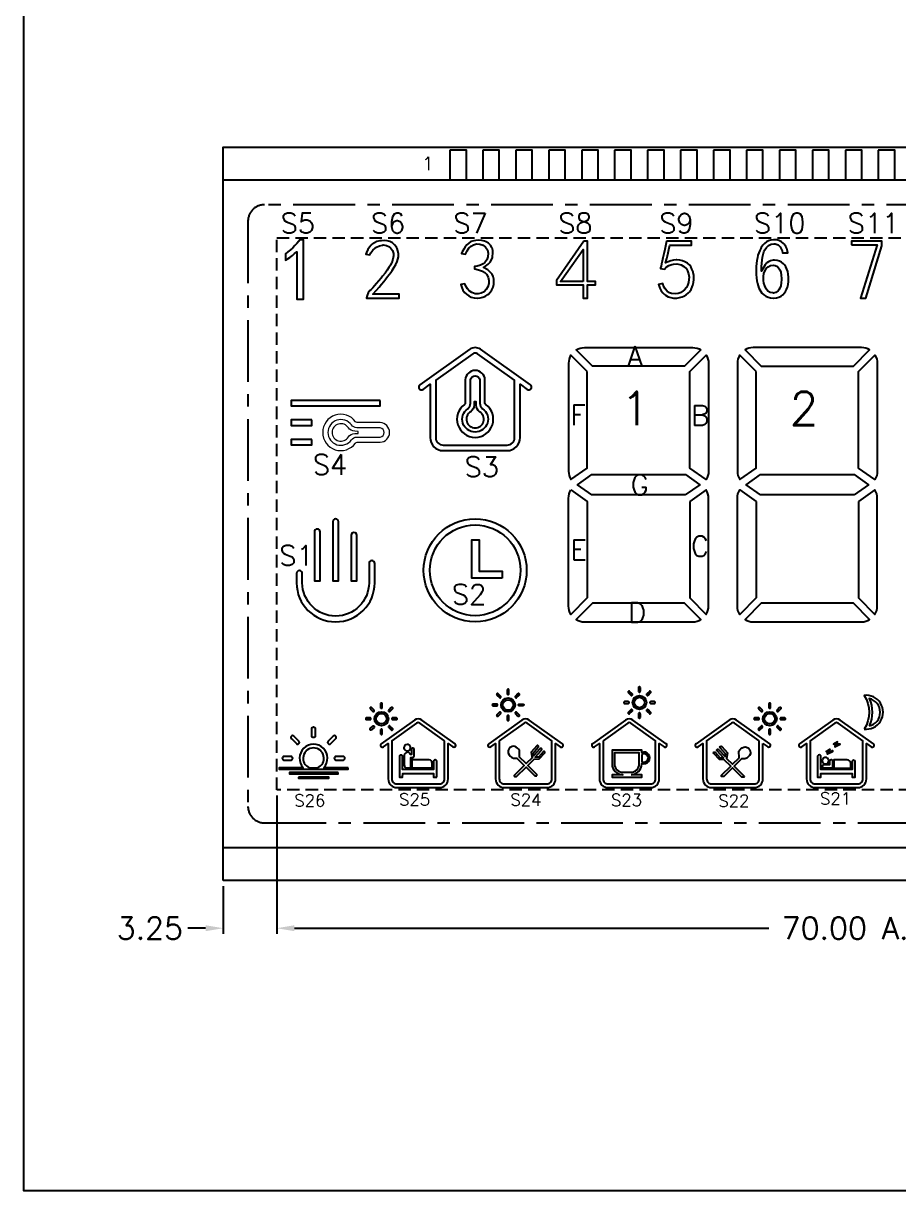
# Model space of a CAD drawing. Header units: millimetres. Extents: x 38 to 574, y 164 to 344.
# Drawn here: x 218.4 to 271.5, y 164.3 to 235.1 of the extents above; entities that cross this region are included whole.
import ezdxf
from ezdxf.enums import TextEntityAlignment as Align

# ---------------------------------------------------------------- set-up
doc = ezdxf.new("R2010")
doc.units = ezdxf.units.MM
doc.header["$LTSCALE"] = 3
doc.linetypes.add('CENTER', pattern=[2, 1.25, -0.25, 0.25, -0.25])
doc.linetypes.add('HIDDEN', pattern=[0.375, 0.25, -0.125])
doc.layers.get('0').update_dxf_attribs({"linetype": 'CONTINUOUS'})
doc.layers.get('DEFPOINTS').update_dxf_attribs({"linetype": 'CONTINUOUS'})
doc.layers.add('DIM', color=3, linetype='CONTINUOUS')
doc.layers.add('DWG', color=7, linetype='CONTINUOUS')
doc.styles.add('ROMANS', font='romans.shx')
doc.dimstyles.new('LCDDIM', dxfattribs={"dimtxt": 0.7, "dimasz": 0.56, "dimexe": 0.175, "dimexo": 0.175, "dimgap": 0.14, "dimtad": 0, "dimzin": 0, "dimdsep": 46, "dimtxsty": 'ROMANS', "dimcen": 2.5, "dimadec": 0, "dimazin": 0, "dimtfac": 1, "dimtofl": 0, "dimtmove": 0, "dimatfit": 3, "dimfxl": 0, "dimarcsym": 0})

# ---------------------------------------------------------------- blocks, each defined once
blk = doc.blocks.new('*D31')
at = {"layer": 'DEFPOINTS', "color": 0}
for p in [(233.76, 188.616), (303.76, 188.616), (303.76, 180.224)]:
    blk.add_point(p, dxfattribs=at)
at = {"layer": 'DIM', "color": 0, "lineweight": -2}
for p, q in [((233.76, 188.281), (233.76, 179.889)), ((303.76, 188.281), (303.76, 179.889)), ((234.832, 180.224), (263.611, 180.224)), ((302.688, 180.224), (273.91, 180.224))]:
    blk.add_line(p, q, dxfattribs=at)
at = {"layer": 'DIM', "color": 0}
for points in [[(234.832, 180.403), (234.832, 180.045), (233.76, 180.224)], [(302.688, 180.403), (302.688, 180.045), (303.76, 180.224)]]:
    blk.add_solid(points, dxfattribs=at)
at = {"layer": 'DIM', "color": 0, "insert": (268.76, 180.224), "char_height": 1.34, "attachment_point": 5, "style": 'ROMANS'}
blk.add_mtext('70.00 A.A', dxfattribs=at)
blk = doc.blocks.new('*D35')
at = {"layer": 'DEFPOINTS', "color": 0}
for p in [(230.51, 183.116), (230.51, 180.224), (233.76, 180.224)]:
    blk.add_point(p, dxfattribs=at)
at = {"layer": 'DIM', "color": 0, "lineweight": -2}
for p, q in [((230.51, 182.781), (230.51, 179.889)), ((229.438, 180.224), (228.366, 180.224)), ((234.832, 180.224), (235.904, 180.224))]:
    blk.add_line(p, q, dxfattribs=at)
at = {"layer": 'DIM', "color": 0}
for points in [[(229.438, 180.403), (229.438, 180.045), (230.51, 180.224)], [(234.832, 180.403), (234.832, 180.045), (233.76, 180.224)]]:
    blk.add_solid(points, dxfattribs=at)
at = {"layer": 'DIM', "color": 0, "insert": (226.056, 180.224), "char_height": 1.34, "attachment_point": 5, "style": 'ROMANS'}
blk.add_mtext('3.25', dxfattribs=at)
blk = doc.blocks.new('DWG')
at = {"layer": 'DWG'}
for points in [[(4.579, 38.797), (4.467, 38.653), (4.345, 38.516), (4.215, 38.384), (4.076, 38.258), (3.927, 38.138), (3.769, 38.025), (3.769, 37.628), (3.879, 37.696), (4.043, 37.806), (4.196, 37.92), (4.333, 38.033), (4.458, 38.15), (4.458, 35.266), (4.875, 35.266), (4.875, 38.861), (4.624, 38.861)], [(9.953, 38.813), (9.789, 38.822), (9.598, 38.812), (9.494, 38.801), (9.322, 38.76), (9.169, 38.692), (9.03, 38.597), (8.972, 38.543), (8.869, 38.425), (8.775, 38.281), (8.689, 38.111), (8.644, 37.995), (8.903, 37.954), (8.963, 38.086), (9.076, 38.247), (9.214, 38.372), (9.295, 38.427), (9.473, 38.513), (9.665, 38.552), (9.71, 38.557), (9.91, 38.53), (10.093, 38.437), (10.141, 38.389), (10.26, 38.229), (10.329, 38.037), (10.329, 37.895), (10.295, 37.705), (10.22, 37.499), (10.208, 37.468), (10.141, 37.339), (10.054, 37.193), (9.946, 37.033), (9.817, 36.857), (9.668, 36.665), (9.579, 36.551), (9.439, 36.377), (9.308, 36.222), (9.187, 36.083), (9.075, 35.964), (8.973, 35.866), (8.899, 35.79), (8.794, 35.648), (8.73, 35.501), (8.7, 35.343), (8.7, 35.336), (10.671, 35.336), (10.671, 35.573), (9.085, 35.573), (9.296, 35.816), (9.455, 36.002), (9.602, 36.178), (9.738, 36.343), (9.861, 36.497), (9.974, 36.64), (10.075, 36.771), (10.164, 36.892), (10.241, 37.002), (10.306, 37.101), (10.373, 37.204), (10.472, 37.382), (10.549, 37.548), (10.6, 37.702), (10.629, 37.844), (10.629, 38.028), (10.603, 38.2), (10.552, 38.351), (10.506, 38.426), (10.399, 38.57), (10.279, 38.679), (10.278, 38.68), (10.108, 38.761)], [(16.208, 38.542), (16.091, 38.662), (15.948, 38.757), (15.851, 38.793), (15.686, 38.83), (15.509, 38.844), (15.318, 38.834), (15.199, 38.814), (15.033, 38.759), (14.896, 38.677), (14.777, 38.563), (14.683, 38.449), (14.589, 38.303), (14.505, 38.14), (14.466, 38.039), (14.702, 37.999), (14.794, 38.202), (14.905, 38.367), (15.034, 38.493), (15.182, 38.571), (15.372, 38.619), (15.569, 38.614), (15.763, 38.547), (15.922, 38.42), (16.026, 38.253), (16.069, 38.053), (16.06, 37.839), (15.998, 37.652), (15.882, 37.496), (15.774, 37.415), (15.61, 37.335), (15.417, 37.279), (15.255, 37.255), (15.255, 37.103), (15.353, 37.085), (15.558, 37.036), (15.731, 36.972), (15.876, 36.889), (15.977, 36.78), (16.069, 36.606), (16.112, 36.402), (16.106, 36.211), (16.052, 36.021), (15.95, 35.853), (15.83, 35.722), (15.657, 35.627), (15.46, 35.595), (15.276, 35.602), (15.087, 35.665), (14.931, 35.78), (14.822, 35.894), (14.715, 36.059), (14.662, 36.193), (14.413, 36.151), (14.413, 36.15), (14.468, 35.969), (14.541, 35.813), (14.635, 35.681), (14.752, 35.571), (14.759, 35.565), (14.902, 35.464), (15.053, 35.395), (15.217, 35.352), (15.4, 35.337), (15.424, 35.336), (15.598, 35.346), (15.76, 35.385), (15.915, 35.454), (16.063, 35.554), (16.096, 35.581), (16.214, 35.706), (16.305, 35.844), (16.37, 36.001), (16.412, 36.176), (16.419, 36.297), (16.411, 36.481), (16.375, 36.642), (16.315, 36.78), (16.295, 36.808), (16.181, 36.938), (16.046, 37.042), (15.782, 37.183), (15.917, 37.273), (16.073, 37.394), (16.192, 37.521), (16.277, 37.653), (16.329, 37.795), (16.346, 37.87), (16.363, 38.048), (16.352, 38.217), (16.31, 38.378), (16.301, 38.397)], [(21.885, 38.792), (20.227, 36.394), (20.227, 36.13), (21.836, 36.13), (21.836, 35.336), (22.093, 35.336), (22.093, 36.13), (22.594, 36.13), (22.594, 36.347), (22.093, 36.347), (22.093, 38.792)], [(21.836, 36.347), (20.462, 36.347), (21.836, 38.285)], [(26.894, 38.791), (26.85, 38.587), (26.785, 38.287), (26.728, 38.019), (26.677, 37.782), (26.633, 37.579), (26.594, 37.408), (26.563, 37.27), (26.538, 37.162), (26.527, 37.122), (26.768, 37.095), (26.866, 37.203), (27.029, 37.314), (27.215, 37.38), (27.323, 37.402), (27.524, 37.413), (27.71, 37.38), (27.788, 37.352), (27.957, 37.253), (28.104, 37.104), (28.164, 36.998), (28.231, 36.815), (28.263, 36.607), (28.258, 36.472), (28.23, 36.277), (28.175, 36.096), (28.115, 35.984), (27.992, 35.829), (27.836, 35.709), (27.784, 35.68), (27.614, 35.617), (27.417, 35.595), (27.2, 35.615), (27.074, 35.654), (26.932, 35.746), (26.813, 35.887), (26.717, 36.068), (26.667, 36.225), (26.419, 36.156), (26.43, 36.111), (26.492, 35.928), (26.57, 35.775), (26.664, 35.65), (26.776, 35.55), (26.839, 35.504), (26.996, 35.417), (27.156, 35.362), (27.322, 35.335), (27.333, 35.335), (27.525, 35.337), (27.695, 35.362), (27.856, 35.415), (27.945, 35.452), (28.096, 35.538), (28.23, 35.652), (28.293, 35.714), (28.388, 35.852), (28.462, 36.022), (28.493, 36.112), (28.537, 36.288), (28.563, 36.462), (28.561, 36.522), (28.55, 36.706), (28.522, 36.88), (28.509, 36.92), (28.443, 37.087), (28.365, 37.256), (28.302, 37.334), (28.178, 37.446), (28.018, 37.543), (27.872, 37.595), (27.698, 37.639), (27.522, 37.661), (27.487, 37.661), (27.323, 37.641), (27.152, 37.595), (26.834, 37.467), (26.913, 37.736), (26.955, 37.897), (26.997, 38.076), (27.039, 38.277), (27.094, 38.552), (28.417, 38.552), (28.417, 38.791)], [(33.25, 38.61), (33.421, 38.634), (33.485, 38.632), (33.665, 38.574), (33.794, 38.441), (33.84, 38.374), (33.912, 38.206), (33.927, 38.088), (34.253, 38.088), (34.245, 38.187), (34.203, 38.336), (34.137, 38.475), (34.044, 38.606), (34.001, 38.652), (33.881, 38.75), (33.751, 38.818), (33.607, 38.86), (33.444, 38.874), (33.386, 38.873), (33.229, 38.852), (33.088, 38.809), (32.959, 38.743), (32.843, 38.654), (32.739, 38.542), (32.644, 38.402), (32.615, 38.351), (32.55, 38.221), (32.494, 38.084), (32.447, 37.937), (32.409, 37.78), (32.379, 37.612), (32.357, 37.436), (32.344, 37.249), (32.34, 37.051), (32.34, 36.98), (32.347, 36.768), (32.362, 36.572), (32.386, 36.392), (32.417, 36.227), (32.457, 36.078), (32.504, 35.945), (32.559, 35.829), (32.621, 35.727), (32.689, 35.64), (32.8, 35.529), (32.922, 35.445), (33.056, 35.385), (33.202, 35.348), (33.363, 35.335), (33.389, 35.337), (33.565, 35.352), (33.717, 35.391), (33.85, 35.453), (33.965, 35.537), (34.064, 35.646), (34.119, 35.728), (34.184, 35.857), (34.235, 36.001), (34.271, 36.16), (34.293, 36.336), (34.3, 36.528), (34.299, 36.603), (34.284, 36.786), (34.253, 36.95), (34.205, 37.097), (34.143, 37.23), (34.064, 37.346), (34, 37.417), (33.883, 37.512), (33.753, 37.579), (33.607, 37.62), (33.444, 37.634), (33.371, 37.631), (33.216, 37.6), (33.084, 37.539), (32.993, 37.466), (32.892, 37.348), (32.663, 36.977), (32.663, 37.229), (32.675, 37.446), (32.694, 37.644), (32.722, 37.823), (32.758, 37.988), (32.805, 38.133), (32.859, 38.263), (32.96, 38.41), (33.095, 38.534)], [(38.112, 38.557), (39.673, 38.557), (38.662, 35.336), (39.001, 35.336), (39.971, 38.498), (39.971, 38.798), (38.112, 38.798)], [(33.826, 36.899), (33.856, 36.725), (33.866, 36.528), (33.866, 36.471), (33.853, 36.259), (33.825, 36.082), (33.78, 35.94), (33.719, 35.834), (33.669, 35.776), (33.534, 35.677), (33.384, 35.644), (33.339, 35.646), (33.179, 35.681), (33.047, 35.765), (32.943, 35.897), (32.915, 35.941), (32.854, 36.076), (32.809, 36.232), (32.782, 36.41), (32.774, 36.611), (32.775, 36.648), (32.797, 36.82), (32.854, 36.976), (32.943, 37.116), (32.949, 37.125), (33.063, 37.236), (33.207, 37.303), (33.384, 37.325), (33.489, 37.313), (33.63, 37.245), (33.74, 37.116), (33.777, 37.044)], [(9.515, 29.122), (4.126, 29.122), (4.126, 28.79), (9.515, 28.79)], [(5.369, 27.942), (4.126, 27.942), (4.126, 27.609), (5.369, 27.609)], [(5.369, 26.761), (4.126, 26.761), (4.126, 26.429), (5.369, 26.429)], [(28.036, 23.398), (22.369, 23.398), (21.493, 24.014), (22.361, 24.624), (28.044, 24.624), (28.912, 24.014)], [(38.275, 23.398), (32.608, 23.398), (31.732, 24.014), (32.6, 24.624), (38.283, 24.624), (39.151, 24.014)], [(16.933, 18.351), (15.087, 18.351), (15.087, 20.664), (15.524, 20.664), (15.524, 18.765), (16.933, 18.765)], [(36.572, 7.817), (36.816, 7.973), (36.745, 7.758), (36.849, 7.81), (36.977, 7.895), (36.977, 7.817), (36.658, 7.658), (36.658, 7.738), (36.716, 7.858)], [(37.313, 8.265), (37.19, 8.204), (37.272, 8.419), (37.02, 8.267), (37.186, 8.338), (37.105, 8.183), (37.105, 8.106), (37.426, 8.265)], [(6.982, 6.552), (4.029, 6.552), (4.029, 6.476), (6.982, 6.476)], [(4.561, 6.278), (4.561, 6.202), (6.397, 6.202), (6.397, 6.278)]]:
    blk.add_lwpolyline(points, close=True, dxfattribs=at)
for points in [[(14.953, 32.228), (11.928, 30.071, 1), (12.122, 29.8), (12.557, 30.111), (12.557, 26.869, 0.414214), (13.343, 26.084), (17.226, 26.084, 0.414214), (18.012, 26.869), (18.012, 30.111), (18.447, 29.8, 1), (18.641, 30.071), (15.616, 32.228, 0.320007)], [(15.146, 31.957), (12.89, 30.348), (12.89, 26.869, 0.414214), (13.343, 26.417), (17.226, 26.417, 0.414214), (17.679, 26.869), (17.679, 30.348), (15.423, 31.957, 0.320007)], [(22.09, 30.885), (21.1, 31.88, 0.139094), (20.958, 31.379), (20.958, 24.833, 0.139094), (21.1, 24.331), (22.09, 25.027)], [(28.984, 32.198), (27.995, 31.202), (22.411, 31.202), (21.421, 32.198, -0.136063), (21.913, 32.334), (28.492, 32.334, -0.136063)], [(28.315, 30.885), (29.305, 31.88, -0.139094), (29.447, 31.379), (29.447, 24.833, -0.139094), (29.305, 24.331), (28.315, 25.027)], [(32.329, 30.885), (31.339, 31.88, 0.139094), (31.197, 31.379), (31.197, 24.833, 0.139094), (31.339, 24.331), (32.329, 25.027)], [(38.732, 32.334), (32.152, 32.334, 0.136063), (31.66, 32.198), (32.65, 31.202), (38.234, 31.202), (39.223, 32.198, 0.136063)], [(38.554, 30.885), (39.544, 31.88, -0.139094), (39.686, 31.379), (39.686, 24.833, -0.139094), (39.544, 24.331), (38.554, 25.027)], [(15.882, 30.378, 0.948577), (14.687, 30.378), (14.687, 28.981, -0.214015), (14.632, 28.876, 3.04756), (15.937, 28.876, -0.214015), (15.882, 28.981)], [(15.561, 28.951, 0.202499), (15.736, 28.626, -3.143835), (14.833, 28.626, 0.202499), (15.008, 28.951), (15.008, 30.378, -0.888352), (15.561, 30.378)], [(15.217, 28.831, -0.204472), (15.013, 28.444, 3.624789), (15.556, 28.444, -0.204472), (15.352, 28.831), (15.35, 29.038), (15.219, 29.038)], [(21.1, 23.697), (22.09, 23.001), (22.09, 17.144), (21.1, 16.148, -0.139094), (20.958, 16.649), (20.958, 23.196, -0.139094)], [(28.315, 23.001), (28.315, 17.144), (29.305, 16.148, 0.139094), (29.447, 16.649), (29.447, 23.196, 0.139094), (29.305, 23.697)], [(32.329, 23.001), (32.329, 17.144), (31.339, 16.148, -0.139094), (31.197, 16.649), (31.197, 23.196, -0.139094), (31.339, 23.697)], [(38.554, 23.001), (38.554, 17.144), (39.544, 16.148, 0.139094), (39.686, 16.649), (39.686, 23.196, 0.139094), (39.544, 23.697)], [(5.533, 21.148), (5.533, 18.19), (5.882, 18.19), (5.882, 21.148, 1)], [(6.646, 21.77), (6.646, 18.19), (6.995, 18.19), (6.995, 21.77, 1)], [(7.758, 20.943), (7.758, 18.19), (8.108, 18.19), (8.108, 20.943, 1)], [(4.447, 18.632), (4.447, 18.067, 1), (9.193, 18.067), (9.193, 19.234, 1), (8.844, 19.234), (8.844, 18.067, -1), (4.797, 18.067), (4.797, 18.632, 1)], [(27.995, 16.826), (22.411, 16.826), (21.421, 15.831, 0.136063), (21.913, 15.695), (28.492, 15.695, 0.136063), (28.984, 15.831)], [(38.234, 16.826), (32.65, 16.826), (31.66, 15.831, 0.136063), (32.152, 15.695), (38.732, 15.695, 0.136063), (39.223, 15.831)], [(16.605, 11.252), (16.759, 11.098, 0.414214), (16.832, 11.098), (16.836, 11.102, 0.414214), (16.836, 11.175), (16.682, 11.329, 0.414214), (16.609, 11.329), (16.605, 11.325, 0.414214)], [(17.278, 11.607, 0.414214), (17.226, 11.555), (17.226, 11.336, 0.414214), (17.278, 11.285), (17.284, 11.285, 0.414214), (17.335, 11.336), (17.335, 11.555, 0.414214), (17.284, 11.607)], [(17.88, 11.329), (17.726, 11.175, 0.414214), (17.726, 11.102), (17.73, 11.098, 0.414214), (17.803, 11.098), (17.957, 11.252, 0.414214), (17.957, 11.325), (17.953, 11.329, 0.414214)], [(24.58, 11.4), (24.735, 11.246, 0.414214), (24.808, 11.246), (24.812, 11.25, 0.414214), (24.812, 11.323), (24.658, 11.477, 0.414214), (24.585, 11.477), (24.58, 11.473, 0.414214)], [(25.202, 11.703), (25.202, 11.484, 0.414214), (25.254, 11.433), (25.26, 11.433, 0.414214), (25.311, 11.484), (25.311, 11.703, 0.414214), (25.26, 11.755), (25.254, 11.755, 0.414214)], [(25.856, 11.477), (25.701, 11.323, 0.414214), (25.701, 11.25), (25.705, 11.246, 0.414214), (25.778, 11.246), (25.933, 11.4, 0.414214), (25.933, 11.473), (25.929, 11.477, 0.414214)], [(9.542, 10.718), (9.542, 10.5, 0.414214), (9.593, 10.448), (9.599, 10.448, 0.414214), (9.651, 10.5), (9.651, 10.718, 0.414214), (9.599, 10.77), (9.593, 10.77, 0.414214)], [(16.379, 10.599), (16.598, 10.599, 0.414214), (16.649, 10.65), (16.649, 10.656, 0.414214), (16.598, 10.708), (16.379, 10.708, 0.414214), (16.327, 10.656), (16.327, 10.65, 0.414214)], [(18.183, 10.599), (17.964, 10.599, -0.414214), (17.912, 10.65), (17.912, 10.656, -0.414214), (17.964, 10.708), (18.183, 10.708, -0.414214), (18.235, 10.656), (18.235, 10.65, -0.414214)], [(24.355, 10.747), (24.574, 10.747, 0.414214), (24.625, 10.798), (24.625, 10.804, 0.414214), (24.574, 10.856), (24.355, 10.856, 0.414214), (24.303, 10.804), (24.303, 10.798, 0.414214)], [(26.159, 10.856), (25.94, 10.856, 0.414214), (25.888, 10.804), (25.888, 10.798, 0.414214), (25.94, 10.747), (26.159, 10.747, 0.414214), (26.21, 10.798), (26.21, 10.804, 0.414214)], [(33.103, 10.718), (33.103, 10.5, 0.414214), (33.155, 10.448), (33.161, 10.448, 0.414214), (33.212, 10.5), (33.212, 10.718, 0.414214), (33.161, 10.77), (33.155, 10.77, 0.414214)], [(38.891, 9.187, 1.124329), (38.891, 11.233, -0.295495)], [(39.195, 9.377, 0.803235), (39.195, 11.042, -0.211105)], [(8.92, 10.416), (9.074, 10.261, 0.414214), (9.148, 10.261), (9.152, 10.265, 0.414214), (9.152, 10.338), (8.997, 10.493, 0.414214), (8.924, 10.493), (8.92, 10.489, 0.414214)], [(10.195, 10.493), (10.041, 10.338, 0.414214), (10.041, 10.265), (10.045, 10.261, 0.414214), (10.118, 10.261), (10.272, 10.416, 0.414214), (10.272, 10.489), (10.268, 10.493, 0.414214)], [(16.682, 9.977), (16.836, 10.132, 0.414214), (16.836, 10.205), (16.832, 10.209, 0.414214), (16.759, 10.209), (16.605, 10.054, 0.414214), (16.605, 9.981), (16.609, 9.977, 0.414214)], [(17.335, 9.751), (17.335, 9.97, 0.414214), (17.284, 10.022), (17.278, 10.022, 0.414214), (17.226, 9.97), (17.226, 9.751, 0.414214), (17.278, 9.7), (17.284, 9.7, 0.414214)], [(17.957, 10.054), (17.803, 10.209, 0.414214), (17.73, 10.209), (17.726, 10.205, 0.414214), (17.726, 10.132), (17.88, 9.977, 0.414214), (17.953, 9.977), (17.957, 9.981, 0.414214)], [(24.658, 10.125), (24.812, 10.279, 0.414214), (24.812, 10.353), (24.808, 10.357, 0.414214), (24.735, 10.357), (24.58, 10.202, 0.414214), (24.58, 10.129), (24.585, 10.125, 0.414214)], [(25.311, 9.899), (25.311, 10.118, 0.414214), (25.26, 10.17), (25.254, 10.17, 0.414214), (25.202, 10.118), (25.202, 9.899, 0.414214), (25.254, 9.848), (25.26, 9.848, 0.414214)], [(25.933, 10.202), (25.778, 10.357, 0.414214), (25.705, 10.357), (25.701, 10.353, 0.414214), (25.701, 10.279), (25.856, 10.125, 0.414214), (25.929, 10.125), (25.933, 10.129, 0.414214)], [(32.481, 10.416), (32.636, 10.261, 0.414214), (32.709, 10.261), (32.713, 10.265, 0.414214), (32.713, 10.338), (32.559, 10.493, 0.414214), (32.486, 10.493), (32.481, 10.489, 0.414214)], [(33.757, 10.493), (33.602, 10.338, 0.414214), (33.602, 10.265), (33.606, 10.261, 0.414214), (33.679, 10.261), (33.834, 10.416, 0.414214), (33.834, 10.489), (33.83, 10.493, 0.414214)], [(5.585, 9.212), (5.585, 8.783, -0.414214), (5.479, 8.677), (5.474, 8.677, -0.414214), (5.368, 8.783), (5.368, 9.212, -0.414214), (5.474, 9.318), (5.479, 9.318, -0.414214)], [(8.694, 9.762), (8.913, 9.762, 0.414214), (8.965, 9.814), (8.965, 9.819, 0.414214), (8.913, 9.871), (8.694, 9.871, 0.414214), (8.643, 9.819), (8.643, 9.814, 0.414214)], [(9.148, 9.372), (9.152, 9.368, -0.414214), (9.152, 9.295), (8.997, 9.14, -0.414214), (8.924, 9.14), (8.92, 9.144, -0.414214), (8.92, 9.217), (9.074, 9.372, -0.414214)], [(12.048, 9.735, 0.320007), (11.606, 9.735), (9.589, 8.297, 1), (9.718, 8.116), (10.009, 8.324), (10.009, 6.162, 0.414214), (10.532, 5.639), (13.121, 5.639, 0.414214), (13.645, 6.162), (13.645, 8.324), (13.935, 8.116, 1), (14.064, 8.297)], [(10.195, 9.14, 0.414214), (10.268, 9.14), (10.272, 9.144, 0.414214), (10.272, 9.217), (10.118, 9.372, 0.414214), (10.045, 9.372), (10.041, 9.368, 0.414214), (10.041, 9.295)], [(10.498, 9.871), (10.279, 9.871, 0.414214), (10.228, 9.819), (10.228, 9.814, 0.414214), (10.279, 9.762), (10.498, 9.762, 0.414214), (10.55, 9.814), (10.55, 9.819, 0.414214)], [(13.423, 8.482), (11.919, 9.554, 0.320007), (11.735, 9.554), (10.231, 8.482), (10.231, 6.162, 0.414214), (10.532, 5.861), (13.121, 5.861, 0.414214), (13.423, 6.162)], [(16.107, 8.297, 1), (16.236, 8.116), (16.527, 8.324), (16.527, 6.162, 0.414214), (17.05, 5.639), (19.639, 5.639, 0.414214), (20.163, 6.162), (20.163, 8.324), (20.453, 8.116, 1), (20.582, 8.297), (18.566, 9.735, 0.320007), (18.124, 9.735)], [(16.748, 8.482), (16.748, 6.162, 0.414214), (17.05, 5.861), (19.639, 5.861, 0.414214), (19.941, 6.162), (19.941, 8.482), (18.437, 9.554, 0.320007), (18.252, 9.554)], [(22.402, 8.297, 1), (22.531, 8.116), (22.821, 8.324), (22.821, 6.162, 0.414214), (23.345, 5.639), (25.934, 5.639, 0.414214), (26.457, 6.162), (26.457, 8.324), (26.748, 8.116, 1), (26.877, 8.297), (24.86, 9.735, 0.320007), (24.418, 9.735)], [(23.043, 8.482), (23.043, 6.162, 0.414214), (23.345, 5.861), (25.934, 5.861, 0.414214), (26.236, 6.162), (26.236, 8.482), (24.732, 9.554, 0.320007), (24.547, 9.554)], [(32.745, 8.324), (33.036, 8.116, 1), (33.164, 8.297), (31.148, 9.735, 0.320007), (30.706, 9.735), (28.69, 8.297, 1), (28.818, 8.116), (29.109, 8.324), (29.109, 6.162, 0.414214), (29.633, 5.639), (32.222, 5.639, 0.414214), (32.745, 6.162)], [(32.523, 8.482), (31.019, 9.554, 0.320007), (30.835, 9.554), (29.331, 8.482), (29.331, 6.162, 0.414214), (29.633, 5.861), (32.222, 5.861, 0.414214), (32.523, 6.162)], [(32.526, 9.814), (32.526, 9.819, 0.414214), (32.475, 9.871), (32.256, 9.871, 0.414214), (32.204, 9.819), (32.204, 9.814, 0.414214), (32.256, 9.762), (32.475, 9.762, 0.414214)], [(32.709, 9.372, 0.414214), (32.636, 9.372), (32.481, 9.217, 0.414214), (32.481, 9.144), (32.486, 9.14, 0.414214), (32.559, 9.14), (32.713, 9.295, 0.414214), (32.713, 9.368)], [(33.757, 9.14, 0.414214), (33.83, 9.14), (33.834, 9.144, 0.414214), (33.834, 9.217), (33.679, 9.372, 0.414214), (33.606, 9.372), (33.602, 9.368, 0.414214), (33.602, 9.295)], [(34.06, 9.871), (33.841, 9.871, 0.414214), (33.789, 9.819), (33.789, 9.814, 0.414214), (33.841, 9.762), (34.06, 9.762, 0.414214), (34.111, 9.814), (34.111, 9.819, 0.414214)], [(39.029, 6.162), (39.029, 8.324), (39.32, 8.116, 1), (39.449, 8.297), (37.432, 9.735, 0.320007), (36.99, 9.735), (34.974, 8.297, 1), (35.103, 8.116), (35.393, 8.324), (35.393, 6.162, 0.414214), (35.917, 5.639), (38.506, 5.639, 0.414214)], [(38.807, 6.162), (38.807, 8.482), (37.303, 9.554, 0.320007), (37.119, 9.554), (35.615, 8.482), (35.615, 6.162, 0.414214), (35.917, 5.861), (38.506, 5.861, 0.414214)], [(4.585, 8.306), (4.588, 8.309, 0.414214), (4.588, 8.46), (4.285, 8.763, 0.414214), (4.135, 8.763), (4.132, 8.76, 0.414214), (4.132, 8.61), (4.435, 8.306, 0.414214)], [(6.668, 8.763), (6.365, 8.46, 0.414214), (6.365, 8.309), (6.368, 8.306, 0.414214), (6.518, 8.306), (6.822, 8.61, 0.414214), (6.822, 8.76), (6.819, 8.763, 0.414214)], [(9.651, 8.914), (9.651, 9.133, 0.414214), (9.599, 9.185), (9.593, 9.185, 0.414214), (9.542, 9.133), (9.542, 8.914, 0.414214), (9.593, 8.863), (9.599, 8.863, 0.414214)], [(33.212, 8.914), (33.212, 9.133, 0.414214), (33.161, 9.185), (33.155, 9.185, 0.414214), (33.103, 9.133), (33.103, 8.914, 0.414214), (33.155, 8.863), (33.161, 8.863, 0.414214)], [(7.572, 6.842), (6.512, 6.842), (6.097, 6.842, 2.293002), (4.856, 6.843), (3.389, 6.843), (3.389, 6.767), (7.572, 6.767)], [(5.73, 6.842, 4.755778), (5.223, 6.842)], [(11.098, 7.878, 0.179869), (11.24, 7.873, 0.200639), (11.335, 7.962, 0.168253), (11.356, 8.06, 0.249248), (11.285, 8.215, 0.08665), (11.231, 8.244, 0.1917), (11.085, 8.234, 0.191737), (10.997, 8.156, 0.101433), (10.967, 8.076, 0.166511), (10.981, 7.976, 0.169519)], [(11.508, 8.03), (11.482, 8.03, 0.474701), (11.425, 7.971), (11.425, 7.642), (11.364, 7.642, 0.285151), (11.215, 7.789, 0.401974), (10.973, 7.586), (10.973, 6.991, 0.355494), (11.146, 6.83), (11.375, 6.83), (11.375, 7.469), (11.52, 7.469, 0.284809), (11.589, 7.563), (11.589, 7.964, 0.386109)], [(19.035, 6.349), (19.038, 6.431), (18.48, 6.985), (18.868, 7.37), (19.166, 7.377), (19.506, 7.754, 1), (19.432, 7.821), (19.126, 7.482), (18.919, 7.477), (19.31, 7.912, 1), (19.215, 7.997), (18.824, 7.562), (18.797, 7.736), (19.115, 8.09, 1), (19.025, 8.171), (18.676, 7.783), (18.735, 7.452), (18.372, 7.092), (17.973, 7.488), (17.979, 7.88, 0.169507), (17.691, 8.14, 0.538848), (17.288, 7.731, 0.215452), (17.614, 7.426), (17.822, 7.424), (18.265, 6.985), (17.653, 6.379), (17.678, 6.309), (17.801, 6.313), (18.372, 6.878), (18.902, 6.353)], [(24.746, 6.421, 0.414214), (25.393, 7.068), (25.393, 7.107, 1.486046), (25.393, 7.766), (25.393, 7.9), (23.59, 7.9), (23.59, 7.068, 0.414214), (24.237, 6.421), (23.59, 6.421), (23.59, 6.268), (25.393, 6.268), (25.393, 6.421)], [(31.619, 6.339), (31.594, 6.269), (31.471, 6.272), (30.9, 6.838), (30.37, 6.312), (30.238, 6.309), (30.234, 6.391), (30.793, 6.945), (30.404, 7.33), (30.106, 7.336), (29.766, 7.714, -1), (29.841, 7.781), (30.146, 7.441), (30.354, 7.437), (29.963, 7.871, -1), (30.057, 7.956), (30.448, 7.522), (30.475, 7.696), (30.157, 8.049, -1), (30.247, 8.131), (30.596, 7.743), (30.537, 7.411), (30.9, 7.051), (31.3, 7.448), (31.293, 7.84, -0.169507), (31.582, 8.1, -0.538848), (31.985, 7.691, -0.215452), (31.659, 7.386), (31.45, 7.384), (31.008, 6.945)], [(3.683, 7.31), (4.112, 7.31, 0.414214), (4.218, 7.416), (4.218, 7.42, 0.414214), (4.112, 7.527), (3.683, 7.527, 0.414214), (3.577, 7.42), (3.577, 7.416, 0.414214)], [(7.27, 7.527), (6.841, 7.527, 0.414214), (6.735, 7.42), (6.735, 7.416, 0.414214), (6.841, 7.31), (7.27, 7.31, 0.414214), (7.377, 7.416), (7.377, 7.42, 0.414214)], [(12.96, 6.269), (12.96, 7.234), (12.959, 7.247), (12.955, 7.26), (12.949, 7.272), (12.942, 7.283), (12.932, 7.293), (12.92, 7.301), (12.907, 7.308), (12.893, 7.313), (12.878, 7.316), (12.863, 7.317), (12.848, 7.316), (12.833, 7.313), (12.819, 7.308), (12.806, 7.301), (12.794, 7.293), (12.784, 7.283), (12.777, 7.272), (12.771, 7.26), (12.767, 7.247), (12.766, 7.234), (12.766, 6.74), (10.886, 6.74), (10.886, 7.562, 0.53719), (10.689, 7.562), (10.69, 6.268), (10.886, 6.269), (10.887, 6.494), (12.767, 6.494), (12.767, 6.269)], [(12.676, 7.138, 0.41095), (12.496, 7.316), (11.446, 7.316), (11.446, 6.831), (12.676, 6.831)], [(23.738, 7.068, 0.414214), (24.237, 6.569), (24.746, 6.569, 0.414214), (25.245, 7.068), (25.245, 7.752), (23.738, 7.752)], [(25.393, 7.652), (25.393, 7.22, 1.797434)], [(38.236, 7.323, 0.348074), (38.154, 7.206), (38.154, 6.739), (36.265, 6.739), (36.265, 7.559, 0.169238), (36.18, 7.631, 0.287306), (36.067, 7.554), (36.068, 6.269), (36.264, 6.269), (36.264, 6.489), (38.159, 6.489), (38.159, 6.269), (38.349, 6.269), (38.349, 7.218, 0.375681)], [(36.447, 7.106, 0.169568), (36.59, 7.072, 0.137911), (36.68, 7.127, 0.074681), (36.723, 7.194, 0.042415), (36.734, 7.236, 0.038524), (36.739, 7.302, 0.095307), (36.716, 7.37, 0.272652), (36.605, 7.458, 0.142867), (36.495, 7.456, 0.158519), (36.373, 7.372, 0.132508), (36.346, 7.305, 0.189627), (36.367, 7.201, 0.1187)], [(36.408, 7.012, 0.305983), (36.352, 6.926), (36.352, 6.901, 0.060253), (36.353, 6.894, 0.444821), (36.418, 6.829), (36.945, 6.829, 0.416092), (36.98, 6.867), (36.98, 7.256, 0.413843), (36.908, 7.319), (36.888, 7.319, 0.167569), (36.813, 7.286, 0.142115), (36.796, 7.248), (36.796, 7.012)], [(38.073, 7.135, 0.434243), (37.869, 7.316), (37.052, 7.316), (37.052, 6.826), (38.073, 6.826)]]:
    blk.add_lwpolyline(points, format="xyb", close=True, dxfattribs=at)
at = {"layer": 'DWG', "lineweight": 0}
for points in [[(8.022, 26.533, -0.214015), (8.127, 26.588), (9.524, 26.588, 0.948577), (9.524, 27.783), (8.127, 27.783, -0.214015), (8.022, 27.838, 3.04756)], [(7.773, 27.637, 3.143835), (7.773, 26.734, -0.202499), (8.097, 26.908), (9.524, 26.908, 0.888352), (9.524, 27.462), (8.097, 27.462, -0.202499)], [(7.977, 27.118), (8.184, 27.119), (8.184, 27.251), (7.977, 27.253, -0.204472), (7.59, 27.457, 3.624789), (7.59, 26.913, -0.204472)]]:
    blk.add_lwpolyline(points, format="xyb", close=True, dxfattribs=at)
at = {"layer": 'DWG'}
for centre, radius in [((15.285, 18.82), 3.125), ((15.285, 18.82), 2.752), ((17.281, 10.653), 0.425), ((17.281, 10.653), 0.316), ((25.257, 10.801), 0.425), ((25.257, 10.801), 0.316), ((9.596, 9.816), 0.425), ((9.596, 9.816), 0.316), ((33.158, 9.816), 0.425), ((33.158, 9.816), 0.316)]:
    blk.add_circle(centre, radius, dxfattribs=at)

msp = doc.modelspace()

# ---------------------------------------------------------------- linework, layer by layer
for p, q in [((230.51, 225.616), (307.01, 225.616)), ((230.51, 185.116), (307.01, 185.116))]:
    msp.add_line(p, q)
for points in [[(393.386, 164.304), (393.386, 285.462), (218.379, 285.462), (218.379, 164.304)], [(230.51, 183.116), (230.51, 227.616), (307.01, 227.616), (307.01, 183.116)], [(244.26, 227.416), (244.26, 225.616), (245.26, 225.616), (245.26, 227.416)], [(246.26, 227.416), (246.26, 225.616), (247.26, 225.616), (247.26, 227.416)], [(248.26, 227.416), (248.26, 225.616), (249.26, 225.616), (249.26, 227.416)], [(250.26, 227.416), (250.26, 225.616), (251.26, 225.616), (251.26, 227.416)], [(252.26, 227.416), (252.26, 225.616), (253.26, 225.616), (253.26, 227.416)], [(254.26, 227.416), (254.26, 225.616), (255.26, 225.616), (255.26, 227.416)], [(256.26, 227.416), (256.26, 225.616), (257.26, 225.616), (257.26, 227.416)], [(258.26, 227.416), (258.26, 225.616), (259.26, 225.616), (259.26, 227.416)], [(260.26, 227.416), (260.26, 225.616), (261.26, 225.616), (261.26, 227.416)], [(262.26, 227.416), (262.26, 225.616), (263.26, 225.616), (263.26, 227.416)], [(264.26, 227.416), (264.26, 225.616), (265.26, 225.616), (265.26, 227.416)], [(266.26, 227.416), (266.26, 225.616), (267.26, 225.616), (267.26, 227.416)], [(268.26, 227.416), (268.26, 225.616), (269.26, 225.616), (269.26, 227.416)], [(270.26, 227.416), (270.26, 225.616), (271.26, 225.616), (271.26, 227.416)]]:
    msp.add_lwpolyline(points, close=True)
at = {"linetype": 'CENTER'}
msp.add_lwpolyline([(233.01, 186.616), (304.51, 186.616, 0.414214), (305.51, 187.616), (305.51, 223.116, 0.414214), (304.51, 224.116), (233.01, 224.116, 0.414214), (232.01, 223.116), (232.01, 187.616, 0.414214)], format="xyb", close=True, dxfattribs=at)
at = {"layer": 'DIM', "color": 4, "linetype": 'HIDDEN'}
msp.add_lwpolyline([(303.76, 188.616), (233.76, 188.616), (233.76, 222.116), (303.76, 222.116)], close=True, dxfattribs=at)

# ---------------------------------------------------------------- block references
at = {"layer": 'DWG'}
msp.add_blockref('DWG', (230.51, 183.116), dxfattribs=at)

# ---------------------------------------------------------------- texts
at = {"style": 'ROMANS'}
msp.add_text('1', height=0.804, dxfattribs=at).set_placement((242.928, 226.616), align=Align.MIDDLE)
at = {"layer": 'DIM', "style": 'ROMANS'}
for s, height, p in [('S5', 1.2192, (233.989, 222.385)), ('S6', 1.2192, (239.469, 222.385)), ('S7', 1.2192, (244.468, 222.385)), ('S8', 1.2192, (250.83, 222.385)), ('S9', 1.2192, (256.959, 222.385)), ('S10', 1.2192, (262.706, 222.385)), ('S11', 1.2192, (268.4, 222.385)), ('A', 1.219, (255.023, 214.318)), ('1', 2.032, (254.64, 210.737)), ('2', 2.032, (264.879, 210.737)), ('F', 1.219, (251.567, 210.749)), ('B', 1.219, (258.906, 210.725)), ('S4', 1.2192, (235.941, 207.734)), ('S3', 1.2192, (245.151, 207.601)), ('G', 1.219, (255.229, 206.514)), ('C', 1.219, (258.888, 202.787)), ('S1', 1.2192, (233.9, 202.224)), ('E', 1.219, (251.584, 202.572)), ('S2', 1.2192, (244.381, 199.866)), ('D', 1.219, (255.064, 198.761)), ('S25', 0.7315, (241.181, 187.668)), ('S24', 0.7315, (247.936, 187.653)), ('S23', 0.7315, (254.039, 187.638)), ('S21', 0.7315, (266.721, 187.729)), ('S26', 0.7315, (234.819, 187.608)), ('S22', 0.7315, (260.549, 187.593))]:
    msp.add_text(s, height=height, dxfattribs=at).set_placement(p)

# ---------------------------------------------------------------- dimensions: what is measured, and where the dimension line sits
at = {"layer": 'DIM'}
dim = msp.add_linear_dim(base=(303.76, 180.224), p1=(233.76, 188.616), p2=(303.76, 188.616), text='<> A.A', dimstyle='LCDDIM', override={"dimtxt": 1.34, "dimasz": 1.072, "dimexe": 0.335, "dimexo": 0.335, "dimgap": 0.268, "dimatfit": 0}, dxfattribs=at)
dim.commit()
dim.dimension.update_dxf_attribs({"geometry": '*D31', "text_midpoint": (268.76, 180.224)})
dim = msp.add_linear_dim(base=(230.51, 180.224), p1=(233.76, 180.224), p2=(230.51, 183.116), dimstyle='LCDDIM', override={"dimtxt": 1.34, "dimasz": 1.072, "dimexe": 0.335, "dimexo": 0.335, "dimgap": 0.268, "dimatfit": 0}, dxfattribs=at)
dim.commit()
dim.dimension.update_dxf_attribs({"geometry": '*D35', "text_midpoint": (226.056, 180.224)})

doc.saveas('drawing.dxf')
